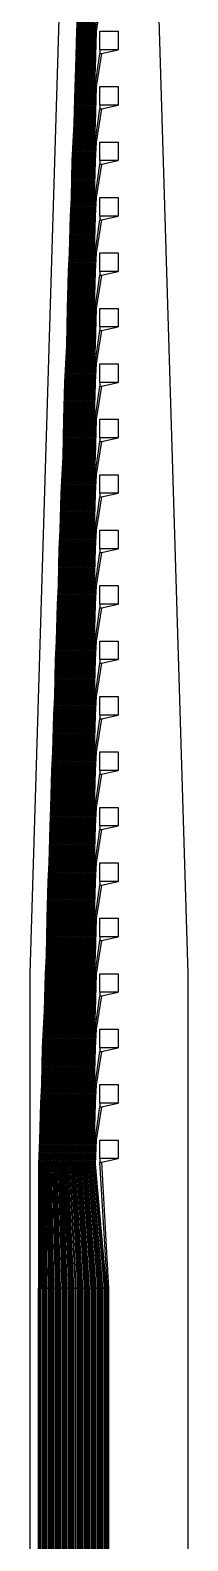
# Model space of a CAD drawing. Header units: inches. Extents: x 115980 to 170179, y 57000 to 74333.
# Drawn here: x 117794 to 117879, y 66284 to 67101 of the extents above; entities that cross this region are included whole.
import ezdxf

# ---------------------------------------------------------------- set-up
doc = ezdxf.new("R2010")
doc.units = ezdxf.units.IN
doc.header["$MEASUREMENT"] = 0
for name, color, linetype in [('metal', 221, 'Continuous'), ('nitride window', 40, 'Continuous'), ('profile', 140, 'Continuous')]:
    doc.layers.add(name, color=color, linetype=linetype)

msp = doc.modelspace()

# ---------------------------------------------------------------- linework, layer by layer
at = {"layer": 'metal'}
for points in [[(117832.81, 67118.69), (117829.81, 67100.62), (117829.31, 67080.62), (117828.82, 67070.69), (117828.31, 67050.62), (117827.82, 67040.69), (117827.31, 67030.62), (117826.82, 67010.69), (117826.31, 67000.62), (117825.82, 66980.69), (117825.31, 66970.62), (117824.82, 66950.69), (117824.31, 66930.62), (117823.82, 66920.69), (117823.31, 66910.62), (117822.82, 66890.69), (117822.31, 66870.62), (117821.82, 66860.69), (117821.31, 66850.62), (117820.82, 66830.69), (117820.31, 66820.62), (117819.82, 66800.69), (117819.31, 66790.62), (117818.82, 66770.69), (117818.31, 66760.62), (117817.82, 66740.69), (117817.31, 66730.62), (117816.82, 66710.69), (117816.31, 66700.62), (117815.82, 66680.69), (117815.31, 66670.62), (117814.82, 66650.69), (117814.31, 66640.62), (117813.82, 66620.69), (117813.31, 66600.62), (117812.82, 66590.69), (117812.31, 66570.62), (117811.82, 66560.69), (117811.31, 66550.62), (117810.82, 66530.69), (117810.31, 66520.62), (117809.82, 66500.69), (117809.31, 66487.62), (117811.32, 66420.62), (117810.72, 66420.62), (117808.81, 66487.63), (117809.32, 66500.7), (117809.81, 66520.63), (117810.32, 66530.7), (117810.81, 66550.63), (117811.32, 66560.7), (117811.81, 66570.63), (117812.32, 66590.7), (117812.81, 66600.63), (117813.32, 66620.7), (117813.81, 66640.63), (117814.32, 66650.7), (117814.81, 66670.63), (117815.32, 66680.7), (117815.81, 66700.63), (117816.32, 66710.7), (117816.81, 66730.63), (117817.32, 66740.7), (117817.81, 66760.63), (117818.32, 66770.7), (117818.81, 66790.63), (117819.32, 66800.7), (117819.81, 66820.63), (117820.32, 66830.7), (117820.81, 66850.63), (117821.32, 66860.7), (117821.81, 66870.63), (117822.32, 66890.7), (117822.81, 66910.63), (117823.32, 66920.7), (117823.81, 66930.63), (117824.32, 66950.7), (117824.81, 66970.63), (117825.32, 66980.7), (117825.81, 67000.63), (117826.32, 67010.7), (117826.81, 67030.63), (117827.32, 67040.7), (117827.81, 67050.63), (117828.32, 67070.7), (117828.81, 67080.63), (117828.81, 67080.62), (117829.32, 67100.69), (117831.81, 67118.69)], [(117819.81, 67110.63), (117819.32, 67100.7), (117818.81, 67080.63), (117818.32, 67070.7), (117817.81, 67050.63), (117817.32, 67040.7), (117816.81, 67030.63), (117816.32, 67010.7), (117815.81, 67000.63), (117815.32, 66980.7), (117814.81, 66970.63), (117814.32, 66950.7), (117813.81, 66930.63), (117813.32, 66920.7), (117812.81, 66910.63), (117812.32, 66890.7), (117811.81, 66870.63), (117811.32, 66860.7), (117810.81, 66850.63), (117810.32, 66830.7), (117809.81, 66820.63), (117809.32, 66800.7), (117808.81, 66790.63), (117808.32, 66770.7), (117807.81, 66760.63), (117807.32, 66740.7), (117806.81, 66730.63), (117806.32, 66710.7), (117805.81, 66700.63), (117805.32, 66680.7), (117804.81, 66670.63), (117804.32, 66650.7), (117803.81, 66640.63), (117803.32, 66620.7), (117802.81, 66600.63), (117802.32, 66590.7), (117801.81, 66570.63), (117801.32, 66560.7), (117800.81, 66550.63), (117800.32, 66530.7), (117799.81, 66520.63), (117799.32, 66500.7), (117798.81, 66487.63), (117798.72, 66420.62), (117799.32, 66420.62), (117799.31, 66487.62), (117799.82, 66500.69), (117800.31, 66520.62), (117800.82, 66530.69), (117801.31, 66550.62), (117801.82, 66560.69), (117802.31, 66570.62), (117802.82, 66590.69), (117803.31, 66600.62), (117803.82, 66620.69), (117804.31, 66640.62), (117804.82, 66650.69), (117805.31, 66670.62), (117805.82, 66680.69), (117806.31, 66700.62), (117806.82, 66710.69), (117807.31, 66730.62), (117807.82, 66740.69), (117808.31, 66760.62), (117808.82, 66770.69), (117809.31, 66790.62), (117809.82, 66800.69), (117810.31, 66820.62), (117810.82, 66830.69), (117811.31, 66850.62), (117811.82, 66860.69), (117812.31, 66870.62), (117812.82, 66890.69), (117813.31, 66910.62), (117813.82, 66920.69), (117814.31, 66930.62), (117814.82, 66950.69), (117815.31, 66970.62), (117815.82, 66980.69), (117816.31, 67000.62), (117816.82, 67010.69), (117817.31, 67030.62), (117817.82, 67040.69), (117818.31, 67050.62), (117818.82, 67070.69), (117819.31, 67080.62), (117819.82, 67100.69), (117820.31, 67110.62)], [(117820.81, 67110.63), (117820.32, 67100.7), (117819.81, 67080.63), (117819.32, 67070.7), (117818.81, 67050.63), (117818.32, 67040.7), (117817.81, 67030.63), (117817.32, 67010.7), (117816.81, 67000.63), (117816.32, 66980.7), (117815.81, 66970.63), (117815.32, 66950.7), (117814.81, 66930.63), (117814.32, 66920.7), (117813.81, 66910.63), (117813.32, 66890.7), (117812.81, 66870.63), (117812.32, 66860.7), (117811.81, 66850.63), (117811.32, 66830.7), (117810.81, 66820.63), (117810.32, 66800.7), (117809.81, 66790.63), (117809.32, 66770.7), (117808.81, 66760.63), (117808.32, 66740.7), (117807.81, 66730.63), (117807.32, 66710.7), (117806.81, 66700.63), (117806.32, 66680.7), (117805.81, 66670.63), (117805.32, 66650.7), (117804.81, 66640.63), (117804.32, 66620.7), (117803.81, 66600.63), (117803.32, 66590.7), (117802.81, 66570.63), (117802.32, 66560.7), (117801.81, 66550.63), (117801.32, 66530.7), (117800.81, 66520.63), (117800.32, 66500.7), (117799.81, 66487.63), (117799.92, 66420.62), (117800.52, 66420.62), (117800.31, 66487.62), (117800.82, 66500.69), (117801.31, 66520.62), (117801.82, 66530.69), (117802.31, 66550.62), (117802.82, 66560.69), (117803.31, 66570.62), (117803.82, 66590.69), (117804.31, 66600.62), (117804.82, 66620.69), (117805.31, 66640.62), (117805.82, 66650.69), (117806.31, 66670.62), (117806.82, 66680.69), (117807.31, 66700.62), (117807.82, 66710.69), (117808.31, 66730.62), (117808.82, 66740.69), (117809.31, 66760.62), (117809.82, 66770.69), (117810.31, 66790.62), (117810.82, 66800.69), (117811.31, 66820.62), (117811.82, 66830.69), (117812.31, 66850.62), (117812.82, 66860.69), (117813.31, 66870.62), (117813.82, 66890.69), (117814.31, 66910.62), (117814.82, 66920.69), (117815.31, 66930.62), (117815.82, 66950.69), (117816.31, 66970.62), (117816.82, 66980.69), (117817.31, 67000.62), (117817.82, 67010.69), (117818.31, 67030.62), (117818.82, 67040.69), (117819.31, 67050.62), (117819.82, 67070.69), (117820.31, 67080.62), (117820.82, 67100.69), (117821.31, 67110.62)], [(117821.81, 67110.63), (117821.32, 67100.7), (117820.81, 67080.63), (117820.32, 67070.7), (117819.81, 67050.63), (117819.32, 67040.7), (117818.81, 67030.63), (117818.32, 67010.7), (117817.81, 67000.63), (117817.32, 66980.7), (117816.81, 66970.63), (117816.32, 66950.7), (117815.81, 66930.63), (117815.32, 66920.7), (117814.81, 66910.63), (117814.32, 66890.7), (117813.81, 66870.63), (117813.32, 66860.7), (117812.81, 66850.63), (117812.32, 66830.7), (117811.81, 66820.63), (117811.32, 66800.7), (117810.81, 66790.63), (117810.32, 66770.7), (117809.81, 66760.63), (117809.32, 66740.7), (117808.81, 66730.63), (117808.32, 66710.7), (117807.81, 66700.63), (117807.32, 66680.7), (117806.81, 66670.63), (117806.32, 66650.7), (117805.81, 66640.63), (117805.32, 66620.7), (117804.81, 66600.63), (117804.32, 66590.7), (117803.81, 66570.63), (117803.32, 66560.7), (117802.81, 66550.63), (117802.32, 66530.7), (117801.81, 66520.63), (117801.32, 66500.7), (117800.81, 66487.63), (117801.12, 66420.62), (117801.72, 66420.62), (117801.31, 66487.62), (117801.82, 66500.69), (117802.31, 66520.62), (117802.82, 66530.69), (117803.31, 66550.62), (117803.82, 66560.69), (117804.31, 66570.62), (117804.82, 66590.69), (117805.31, 66600.62), (117805.82, 66620.69), (117806.31, 66640.62), (117806.82, 66650.69), (117807.31, 66670.62), (117807.82, 66680.69), (117808.31, 66700.62), (117808.82, 66710.69), (117809.31, 66730.62), (117809.82, 66740.69), (117810.31, 66760.62), (117810.82, 66770.69), (117811.31, 66790.62), (117811.82, 66800.69), (117812.31, 66820.62), (117812.82, 66830.69), (117813.31, 66850.62), (117813.82, 66860.69), (117814.31, 66870.62), (117814.82, 66890.69), (117815.31, 66910.62), (117815.82, 66920.69), (117816.31, 66930.62), (117816.82, 66950.69), (117817.31, 66970.62), (117817.82, 66980.69), (117818.31, 67000.62), (117818.82, 67010.69), (117819.31, 67030.62), (117819.82, 67040.69), (117820.31, 67050.62), (117820.82, 67070.69), (117821.31, 67080.62), (117821.82, 67100.69), (117822.31, 67110.62)], [(117823.31, 67110.62), (117822.82, 67100.69), (117822.31, 67080.62), (117821.82, 67070.69), (117821.31, 67050.62), (117820.82, 67040.69), (117820.31, 67030.62), (117819.82, 67010.69), (117819.31, 67000.62), (117818.82, 66980.69), (117818.31, 66970.62), (117817.82, 66950.69), (117817.31, 66930.62), (117816.82, 66920.69), (117816.31, 66910.62), (117815.82, 66890.69), (117815.31, 66870.62), (117814.82, 66860.69), (117814.31, 66850.62), (117813.82, 66830.69), (117813.31, 66820.62), (117812.82, 66800.69), (117812.31, 66790.62), (117811.82, 66770.69), (117811.31, 66760.62), (117810.82, 66740.69), (117810.31, 66730.62), (117809.82, 66710.69), (117809.31, 66700.62), (117808.82, 66680.69), (117808.31, 66670.62), (117807.82, 66650.69), (117807.31, 66640.62), (117806.82, 66620.69), (117806.31, 66600.62), (117805.82, 66590.69), (117805.31, 66570.62), (117804.82, 66560.69), (117804.31, 66550.62), (117803.82, 66530.69), (117803.31, 66520.62), (117802.82, 66500.69), (117802.31, 66487.62), (117802.92, 66420.62), (117802.32, 66420.62), (117801.81, 66487.63), (117802.32, 66500.7), (117802.81, 66520.63), (117803.32, 66530.7), (117803.81, 66550.63), (117804.32, 66560.7), (117804.81, 66570.63), (117805.32, 66590.7), (117805.81, 66600.63), (117806.32, 66620.7), (117806.81, 66640.63), (117807.32, 66650.7), (117807.81, 66670.63), (117808.32, 66680.7), (117808.81, 66700.63), (117809.32, 66710.7), (117809.81, 66730.63), (117810.32, 66740.7), (117810.81, 66760.63), (117811.32, 66770.7), (117811.81, 66790.63), (117812.32, 66800.7), (117812.81, 66820.63), (117813.32, 66830.7), (117813.81, 66850.63), (117814.32, 66860.7), (117814.81, 66870.63), (117815.32, 66890.7), (117815.81, 66910.63), (117816.32, 66920.7), (117816.81, 66930.63), (117817.32, 66950.7), (117817.81, 66970.63), (117818.32, 66980.7), (117818.81, 67000.63), (117819.32, 67010.7), (117819.81, 67030.63), (117820.32, 67040.7), (117820.81, 67050.63), (117821.32, 67070.7), (117821.81, 67080.63), (117822.32, 67100.7), (117822.81, 67110.63)], [(117824.31, 67110.62), (117823.82, 67100.69), (117823.31, 67080.62), (117822.82, 67070.69), (117822.31, 67050.62), (117821.82, 67040.69), (117821.31, 67030.62), (117820.82, 67010.69), (117820.31, 67000.62), (117819.82, 66980.69), (117819.31, 66970.62), (117818.82, 66950.69), (117818.31, 66930.62), (117817.82, 66920.69), (117817.31, 66910.62), (117816.82, 66890.69), (117816.31, 66870.62), (117815.82, 66860.69), (117815.31, 66850.62), (117814.82, 66830.69), (117814.31, 66820.62), (117813.82, 66800.69), (117813.31, 66790.62), (117812.82, 66770.69), (117812.31, 66760.62), (117811.82, 66740.69), (117811.31, 66730.62), (117810.82, 66710.69), (117810.31, 66700.62), (117809.82, 66680.69), (117809.31, 66670.62), (117808.82, 66650.69), (117808.31, 66640.62), (117807.82, 66620.69), (117807.31, 66600.62), (117806.82, 66590.69), (117806.31, 66570.62), (117805.82, 66560.69), (117805.31, 66550.62), (117804.82, 66530.69), (117804.31, 66520.62), (117803.82, 66500.69), (117803.31, 66487.62), (117804.12, 66420.62), (117803.52, 66420.62), (117802.81, 66487.63), (117803.32, 66500.7), (117803.81, 66520.63), (117804.32, 66530.7), (117804.81, 66550.63), (117805.32, 66560.7), (117805.81, 66570.63), (117806.32, 66590.7), (117806.81, 66600.63), (117807.32, 66620.7), (117807.81, 66640.63), (117808.32, 66650.7), (117808.81, 66670.63), (117809.32, 66680.7), (117809.81, 66700.63), (117810.32, 66710.7), (117810.81, 66730.63), (117811.32, 66740.7), (117811.81, 66760.63), (117812.32, 66770.7), (117812.81, 66790.63), (117813.32, 66800.7), (117813.81, 66820.63), (117814.32, 66830.7), (117814.81, 66850.63), (117815.32, 66860.7), (117815.81, 66870.63), (117816.32, 66890.7), (117816.81, 66910.63), (117817.32, 66920.7), (117817.81, 66930.63), (117818.32, 66950.7), (117818.81, 66970.63), (117819.32, 66980.7), (117819.81, 67000.63), (117820.32, 67010.7), (117820.81, 67030.63), (117821.32, 67040.7), (117821.81, 67050.63), (117822.32, 67070.7), (117822.81, 67080.63), (117823.32, 67100.7), (117823.81, 67110.63)], [(117825.31, 67110.62), (117824.82, 67100.69), (117824.31, 67080.62), (117823.82, 67070.69), (117823.31, 67050.62), (117822.82, 67040.69), (117822.31, 67030.62), (117821.82, 67010.69), (117821.31, 67000.62), (117820.82, 66980.69), (117820.31, 66970.62), (117819.82, 66950.69), (117819.31, 66930.62), (117818.82, 66920.69), (117818.31, 66910.62), (117817.82, 66890.69), (117817.31, 66870.62), (117816.82, 66860.69), (117816.31, 66850.62), (117815.82, 66830.69), (117815.31, 66820.62), (117814.82, 66800.69), (117814.31, 66790.62), (117813.82, 66770.69), (117813.31, 66760.62), (117812.82, 66740.69), (117812.31, 66730.62), (117811.82, 66710.69), (117811.31, 66700.62), (117810.82, 66680.69), (117810.31, 66670.62), (117809.82, 66650.69), (117809.31, 66640.62), (117808.82, 66620.69), (117808.31, 66600.62), (117807.82, 66590.69), (117807.31, 66570.62), (117806.82, 66560.69), (117806.31, 66550.62), (117805.82, 66530.69), (117805.31, 66520.62), (117804.82, 66500.69), (117804.31, 66487.62), (117805.32, 66420.62), (117804.72, 66420.62), (117803.81, 66487.63), (117804.32, 66500.7), (117804.81, 66520.63), (117805.32, 66530.7), (117805.81, 66550.63), (117806.32, 66560.7), (117806.81, 66570.63), (117807.32, 66590.7), (117807.81, 66600.63), (117808.32, 66620.7), (117808.81, 66640.63), (117809.32, 66650.7), (117809.81, 66670.63), (117810.32, 66680.7), (117810.81, 66700.63), (117811.32, 66710.7), (117811.81, 66730.63), (117812.32, 66740.7), (117812.81, 66760.63), (117813.32, 66770.7), (117813.81, 66790.63), (117814.32, 66800.7), (117814.81, 66820.63), (117815.32, 66830.7), (117815.81, 66850.63), (117816.32, 66860.7), (117816.81, 66870.63), (117817.32, 66890.7), (117817.81, 66910.63), (117818.32, 66920.7), (117818.81, 66930.63), (117819.32, 66950.7), (117819.81, 66970.63), (117820.32, 66980.7), (117820.81, 67000.63), (117821.32, 67010.7), (117821.81, 67030.63), (117822.32, 67040.7), (117822.81, 67050.63), (117823.32, 67070.7), (117823.81, 67080.63), (117824.32, 67100.7), (117824.81, 67110.63)], [(117826.31, 67110.62), (117825.82, 67100.69), (117825.31, 67080.62), (117824.82, 67070.69), (117824.31, 67050.62), (117823.82, 67040.69), (117823.31, 67030.62), (117822.82, 67010.69), (117822.31, 67000.62), (117821.82, 66980.69), (117821.31, 66970.62), (117820.82, 66950.69), (117820.31, 66930.62), (117819.82, 66920.69), (117819.31, 66910.62), (117818.82, 66890.69), (117818.31, 66870.62), (117817.82, 66860.69), (117817.31, 66850.62), (117816.82, 66830.69), (117816.31, 66820.62), (117815.82, 66800.69), (117815.31, 66790.62), (117814.82, 66770.69), (117814.31, 66760.62), (117813.82, 66740.69), (117813.31, 66730.62), (117812.82, 66710.69), (117812.31, 66700.62), (117811.82, 66680.69), (117811.31, 66670.62), (117810.82, 66650.69), (117810.31, 66640.62), (117809.82, 66620.69), (117809.31, 66600.62), (117808.82, 66590.69), (117808.31, 66570.62), (117807.82, 66560.69), (117807.31, 66550.62), (117806.82, 66530.69), (117806.31, 66520.62), (117805.82, 66500.69), (117805.31, 66487.62), (117806.52, 66420.62), (117805.92, 66420.62), (117804.81, 66487.63), (117805.32, 66500.7), (117805.81, 66520.63), (117806.32, 66530.7), (117806.81, 66550.63), (117807.32, 66560.7), (117807.81, 66570.63), (117808.32, 66590.7), (117808.81, 66600.63), (117809.32, 66620.7), (117809.81, 66640.63), (117810.32, 66650.7), (117810.81, 66670.63), (117811.32, 66680.7), (117811.81, 66700.63), (117812.32, 66710.7), (117812.81, 66730.63), (117813.32, 66740.7), (117813.81, 66760.63), (117814.32, 66770.7), (117814.81, 66790.63), (117815.32, 66800.7), (117815.81, 66820.63), (117816.32, 66830.7), (117816.81, 66850.63), (117817.32, 66860.7), (117817.81, 66870.63), (117818.32, 66890.7), (117818.81, 66910.63), (117819.32, 66920.7), (117819.81, 66930.63), (117820.32, 66950.7), (117820.81, 66970.63), (117821.32, 66980.7), (117821.81, 67000.63), (117822.32, 67010.7), (117822.81, 67030.63), (117823.32, 67040.7), (117823.81, 67050.63), (117824.32, 67070.7), (117824.81, 67080.63), (117825.32, 67100.7), (117825.81, 67110.63)], [(117827.31, 67110.62), (117826.82, 67100.69), (117826.31, 67080.62), (117825.82, 67070.69), (117825.31, 67050.62), (117824.82, 67040.69), (117824.31, 67030.62), (117823.82, 67010.69), (117823.31, 67000.62), (117822.82, 66980.69), (117822.31, 66970.62), (117821.82, 66950.69), (117821.31, 66930.62), (117820.82, 66920.69), (117820.31, 66910.62), (117819.82, 66890.69), (117819.31, 66870.62), (117818.82, 66860.69), (117818.31, 66850.62), (117817.82, 66830.69), (117817.31, 66820.62), (117816.82, 66800.69), (117816.31, 66790.62), (117815.82, 66770.69), (117815.31, 66760.62), (117814.82, 66740.69), (117814.31, 66730.62), (117813.82, 66710.69), (117813.31, 66700.62), (117812.82, 66680.69), (117812.31, 66670.62), (117811.82, 66650.69), (117811.31, 66640.62), (117810.82, 66620.69), (117810.31, 66600.62), (117809.82, 66590.69), (117809.31, 66570.62), (117808.82, 66560.69), (117808.31, 66550.62), (117807.82, 66530.69), (117807.31, 66520.62), (117806.82, 66500.69), (117806.31, 66487.62), (117807.72, 66420.62), (117807.12, 66420.62), (117805.81, 66487.63), (117806.32, 66500.7), (117806.81, 66520.63), (117807.32, 66530.7), (117807.81, 66550.63), (117808.32, 66560.7), (117808.81, 66570.63), (117809.32, 66590.7), (117809.81, 66600.63), (117810.32, 66620.7), (117810.81, 66640.63), (117811.32, 66650.7), (117811.81, 66670.63), (117812.32, 66680.7), (117812.81, 66700.63), (117813.32, 66710.7), (117813.81, 66730.63), (117814.32, 66740.7), (117814.81, 66760.63), (117815.32, 66770.7), (117815.81, 66790.63), (117816.32, 66800.7), (117816.81, 66820.63), (117817.32, 66830.7), (117817.81, 66850.63), (117818.32, 66860.7), (117818.81, 66870.63), (117819.32, 66890.7), (117819.81, 66910.63), (117820.32, 66920.7), (117820.81, 66930.63), (117821.32, 66950.7), (117821.81, 66970.63), (117822.32, 66980.7), (117822.81, 67000.63), (117823.32, 67010.7), (117823.81, 67030.63), (117824.32, 67040.7), (117824.81, 67050.63), (117825.32, 67070.7), (117825.81, 67080.63), (117826.32, 67100.7), (117826.81, 67110.63)], [(117828.31, 67110.62), (117827.82, 67100.69), (117827.31, 67080.62), (117826.82, 67070.69), (117826.31, 67050.62), (117825.82, 67040.69), (117825.31, 67030.62), (117824.82, 67010.69), (117824.31, 67000.62), (117823.82, 66980.69), (117823.31, 66970.62), (117822.82, 66950.69), (117822.31, 66930.62), (117821.82, 66920.69), (117821.31, 66910.62), (117820.82, 66890.69), (117820.31, 66870.62), (117819.82, 66860.69), (117819.31, 66850.62), (117818.82, 66830.69), (117818.31, 66820.62), (117817.82, 66800.69), (117817.31, 66790.62), (117816.82, 66770.69), (117816.31, 66760.62), (117815.82, 66740.69), (117815.31, 66730.62), (117814.82, 66710.69), (117814.31, 66700.62), (117813.82, 66680.69), (117813.31, 66670.62), (117812.82, 66650.69), (117812.31, 66640.62), (117811.82, 66620.69), (117811.31, 66600.62), (117810.82, 66590.69), (117810.31, 66570.62), (117809.82, 66560.69), (117809.31, 66550.62), (117808.82, 66530.69), (117808.31, 66520.62), (117807.82, 66500.69), (117807.31, 66487.62), (117808.92, 66420.62), (117808.32, 66420.62), (117806.81, 66487.63), (117807.32, 66500.7), (117807.81, 66520.63), (117808.32, 66530.7), (117808.81, 66550.63), (117809.32, 66560.7), (117809.81, 66570.63), (117810.32, 66590.7), (117810.81, 66600.63), (117811.32, 66620.7), (117811.81, 66640.63), (117812.32, 66650.7), (117812.81, 66670.63), (117813.32, 66680.7), (117813.81, 66700.63), (117814.32, 66710.7), (117814.81, 66730.63), (117815.32, 66740.7), (117815.81, 66760.63), (117816.32, 66770.7), (117816.81, 66790.63), (117817.32, 66800.7), (117817.81, 66820.63), (117818.32, 66830.7), (117818.81, 66850.63), (117819.32, 66860.7), (117819.81, 66870.63), (117820.32, 66890.7), (117820.81, 66910.63), (117821.32, 66920.7), (117821.81, 66930.63), (117822.32, 66950.7), (117822.81, 66970.63), (117823.32, 66980.7), (117823.81, 67000.63), (117824.32, 67010.7), (117824.81, 67030.63), (117825.32, 67040.7), (117825.81, 67050.63), (117826.32, 67070.7), (117826.81, 67080.63), (117827.32, 67100.7), (117827.81, 67110.63)], [(117829.31, 67110.62), (117828.82, 67100.69), (117828.31, 67080.62), (117827.82, 67070.69), (117827.31, 67050.62), (117826.82, 67040.69), (117826.31, 67030.62), (117825.82, 67010.69), (117825.31, 67000.62), (117824.82, 66980.69), (117824.31, 66970.62), (117823.82, 66950.69), (117823.31, 66930.62), (117822.82, 66920.69), (117822.31, 66910.62), (117821.82, 66890.69), (117821.31, 66870.62), (117820.82, 66860.69), (117820.31, 66850.62), (117819.82, 66830.69), (117819.31, 66820.62), (117818.82, 66800.69), (117818.31, 66790.62), (117817.82, 66770.69), (117817.31, 66760.62), (117816.82, 66740.69), (117816.31, 66730.62), (117815.82, 66710.69), (117815.31, 66700.62), (117814.82, 66680.69), (117814.31, 66670.62), (117813.82, 66650.69), (117813.31, 66640.62), (117812.82, 66620.69), (117812.31, 66600.62), (117811.82, 66590.69), (117811.31, 66570.62), (117810.82, 66560.69), (117810.31, 66550.62), (117809.82, 66530.69), (117809.31, 66520.62), (117808.82, 66500.69), (117808.31, 66487.62), (117810.12, 66420.62), (117809.52, 66420.62), (117807.81, 66487.63), (117808.32, 66500.7), (117808.81, 66520.63), (117809.32, 66530.7), (117809.81, 66550.63), (117810.32, 66560.7), (117810.81, 66570.63), (117811.32, 66590.7), (117811.81, 66600.63), (117812.32, 66620.7), (117812.81, 66640.63), (117813.32, 66650.7), (117813.81, 66670.63), (117814.32, 66680.7), (117814.81, 66700.63), (117815.32, 66710.7), (117815.81, 66730.63), (117816.32, 66740.7), (117816.81, 66760.63), (117817.32, 66770.7), (117817.81, 66790.63), (117818.32, 66800.7), (117818.81, 66820.63), (117819.32, 66830.7), (117819.81, 66850.63), (117820.32, 66860.7), (117820.81, 66870.63), (117821.32, 66890.7), (117821.81, 66910.63), (117822.32, 66920.7), (117822.81, 66930.63), (117823.32, 66950.7), (117823.81, 66970.63), (117824.32, 66980.7), (117824.81, 67000.63), (117825.32, 67010.7), (117825.81, 67030.63), (117826.32, 67040.7), (117826.81, 67050.63), (117827.32, 67070.7), (117827.81, 67080.63), (117828.32, 67100.7), (117828.81, 67110.63)]]:
    msp.add_lwpolyline(points, dxfattribs=at)
for points in [[(117831.81, 67100.69), (117841.81, 67100.69), (117841.81, 67090.69), (117831.81, 67090.69)], [(117828.81, 67050.62), (117829.32, 67070.69), (117831.81, 67088.69), (117832.81, 67088.69), (117829.81, 67070.62), (117829.31, 67050.62), (117828.82, 67040.69), (117828.31, 67030.62), (117827.82, 67010.69), (117827.31, 67000.62), (117826.82, 66980.69), (117826.31, 66970.62), (117825.82, 66950.69), (117825.31, 66930.62), (117824.82, 66920.69), (117824.31, 66910.62), (117823.82, 66890.69), (117823.31, 66870.62), (117822.82, 66860.69), (117822.31, 66850.62), (117821.82, 66830.69), (117821.31, 66820.62), (117820.82, 66800.69), (117820.31, 66790.62), (117819.82, 66770.69), (117819.31, 66760.62), (117818.82, 66740.69), (117818.31, 66730.62), (117817.82, 66710.69), (117817.31, 66700.62), (117816.82, 66680.69), (117816.31, 66670.62), (117815.82, 66650.69), (117815.31, 66640.62), (117814.82, 66620.69), (117814.31, 66600.62), (117813.82, 66590.69), (117813.31, 66570.62), (117812.82, 66560.69), (117812.31, 66550.62), (117811.82, 66530.69), (117811.31, 66520.62), (117810.82, 66500.69), (117810.31, 66487.62), (117812.52, 66420.62), (117811.92, 66420.62), (117809.81, 66487.63), (117810.32, 66500.7), (117810.81, 66520.63), (117811.32, 66530.7), (117811.81, 66550.63), (117812.32, 66560.7), (117812.81, 66570.63), (117813.32, 66590.7), (117813.81, 66600.63), (117814.32, 66620.7), (117814.81, 66640.63), (117815.32, 66650.7), (117815.81, 66670.63), (117816.32, 66680.7), (117816.81, 66700.63), (117817.32, 66710.7), (117817.81, 66730.63), (117818.32, 66740.7), (117818.81, 66760.63), (117819.32, 66770.7), (117819.81, 66790.63), (117820.32, 66800.7), (117820.81, 66820.63), (117821.32, 66830.7), (117821.81, 66850.63), (117822.32, 66860.7), (117822.81, 66870.63), (117823.32, 66890.7), (117823.81, 66910.63), (117824.32, 66920.7), (117824.81, 66930.63), (117825.32, 66950.7), (117825.81, 66970.63), (117826.32, 66980.7), (117826.81, 67000.63), (117827.32, 67010.7), (117827.81, 67030.63), (117828.32, 67040.7), (117828.81, 67050.63)], [(117831.81, 67088.69), (117832.81, 67088.69), (117841.81, 67090.69), (117831.81, 67090.69)], [(117831.81, 67070.69), (117841.81, 67070.69), (117841.81, 67060.69), (117831.81, 67060.69)], [(117828.81, 67030.62), (117829.32, 67040.69), (117831.81, 67058.69), (117832.81, 67058.69), (117829.81, 67040.62), (117829.31, 67030.62), (117828.82, 67010.69), (117828.31, 67000.62), (117827.82, 66980.69), (117827.31, 66970.62), (117826.82, 66950.69), (117826.31, 66930.62), (117825.82, 66920.69), (117825.31, 66910.62), (117824.82, 66890.69), (117824.31, 66870.62), (117823.82, 66860.69), (117823.31, 66850.62), (117822.82, 66830.69), (117822.31, 66820.62), (117821.82, 66800.69), (117821.31, 66790.62), (117820.82, 66770.69), (117820.31, 66760.62), (117819.82, 66740.69), (117819.31, 66730.62), (117818.82, 66710.69), (117818.31, 66700.62), (117817.82, 66680.69), (117817.31, 66670.62), (117816.82, 66650.69), (117816.31, 66640.62), (117815.82, 66620.69), (117815.31, 66600.62), (117814.82, 66590.69), (117814.31, 66570.62), (117813.82, 66560.69), (117813.31, 66550.62), (117812.82, 66530.69), (117812.31, 66520.62), (117811.82, 66500.69), (117811.31, 66487.62), (117813.72, 66420.62), (117813.12, 66420.62), (117810.81, 66487.63), (117811.32, 66500.7), (117811.81, 66520.63), (117812.32, 66530.7), (117812.81, 66550.63), (117813.32, 66560.7), (117813.81, 66570.63), (117814.32, 66590.7), (117814.81, 66600.63), (117815.32, 66620.7), (117815.81, 66640.63), (117816.32, 66650.7), (117816.81, 66670.63), (117817.32, 66680.7), (117817.81, 66700.63), (117818.32, 66710.7), (117818.81, 66730.63), (117819.32, 66740.7), (117819.81, 66760.63), (117820.32, 66770.7), (117820.81, 66790.63), (117821.32, 66800.7), (117821.81, 66820.63), (117822.32, 66830.7), (117822.81, 66850.63), (117823.32, 66860.7), (117823.81, 66870.63), (117824.32, 66890.7), (117824.81, 66910.63), (117825.32, 66920.7), (117825.81, 66930.63), (117826.32, 66950.7), (117826.81, 66970.63), (117827.32, 66980.7), (117827.81, 67000.63), (117828.32, 67010.7), (117828.81, 67030.63)], [(117831.81, 67058.69), (117832.81, 67058.69), (117841.81, 67060.69), (117831.81, 67060.69)], [(117831.81, 67040.69), (117841.81, 67040.69), (117841.81, 67030.69), (117831.81, 67030.69)], [(117831.81, 67028.69), (117832.81, 67028.69), (117841.81, 67030.69), (117831.81, 67030.69)], [(117828.81, 67000.62), (117829.32, 67010.69), (117831.81, 67028.69), (117832.81, 67028.69), (117829.81, 67010.62), (117829.31, 67000.62), (117828.82, 66980.69), (117828.31, 66970.62), (117827.82, 66950.69), (117827.31, 66930.62), (117826.82, 66920.69), (117826.31, 66910.62), (117825.82, 66890.69), (117825.31, 66870.62), (117824.82, 66860.69), (117824.31, 66850.62), (117823.82, 66830.69), (117823.31, 66820.62), (117822.82, 66800.69), (117822.31, 66790.62), (117821.82, 66770.69), (117821.31, 66760.62), (117820.82, 66740.69), (117820.31, 66730.62), (117819.82, 66710.69), (117819.31, 66700.62), (117818.82, 66680.69), (117818.31, 66670.62), (117817.82, 66650.69), (117817.31, 66640.62), (117816.82, 66620.69), (117816.31, 66600.62), (117815.82, 66590.69), (117815.31, 66570.62), (117814.82, 66560.69), (117814.31, 66550.62), (117813.82, 66530.69), (117813.31, 66520.62), (117812.82, 66500.69), (117812.31, 66487.62), (117814.92, 66420.62), (117814.32, 66420.62), (117811.81, 66487.63), (117812.32, 66500.7), (117812.81, 66520.63), (117813.32, 66530.7), (117813.81, 66550.63), (117814.32, 66560.7), (117814.81, 66570.63), (117815.32, 66590.7), (117815.81, 66600.63), (117816.32, 66620.7), (117816.81, 66640.63), (117817.32, 66650.7), (117817.81, 66670.63), (117818.32, 66680.7), (117818.81, 66700.63), (117819.32, 66710.7), (117819.81, 66730.63), (117820.32, 66740.7), (117820.81, 66760.63), (117821.32, 66770.7), (117821.81, 66790.63), (117822.32, 66800.7), (117822.81, 66820.63), (117823.32, 66830.7), (117823.81, 66850.63), (117824.32, 66860.7), (117824.81, 66870.63), (117825.32, 66890.7), (117825.81, 66910.63), (117826.32, 66920.7), (117826.81, 66930.63), (117827.32, 66950.7), (117827.81, 66970.63), (117828.32, 66980.7), (117828.81, 67000.63)], [(117831.81, 67010.69), (117841.81, 67010.69), (117841.81, 67000.69), (117831.81, 67000.69)], [(117828.81, 66970.62), (117829.32, 66980.69), (117831.81, 66998.69), (117832.81, 66998.69), (117829.81, 66980.62), (117829.31, 66970.62), (117828.82, 66950.69), (117828.31, 66930.62), (117827.82, 66920.69), (117827.31, 66910.62), (117826.82, 66890.69), (117826.31, 66870.62), (117825.82, 66860.69), (117825.31, 66850.62), (117824.82, 66830.69), (117824.31, 66820.62), (117823.82, 66800.69), (117823.31, 66790.62), (117822.82, 66770.69), (117822.31, 66760.62), (117821.82, 66740.69), (117821.31, 66730.62), (117820.82, 66710.69), (117820.31, 66700.62), (117819.82, 66680.69), (117819.31, 66670.62), (117818.82, 66650.69), (117818.31, 66640.62), (117817.82, 66620.69), (117817.31, 66600.62), (117816.82, 66590.69), (117816.31, 66570.62), (117815.82, 66560.69), (117815.31, 66550.62), (117814.82, 66530.69), (117814.31, 66520.62), (117813.82, 66500.69), (117813.31, 66487.62), (117816.12, 66420.62), (117815.52, 66420.62), (117812.81, 66487.63), (117813.32, 66500.7), (117813.81, 66520.63), (117814.32, 66530.7), (117814.81, 66550.63), (117815.32, 66560.7), (117815.81, 66570.63), (117816.32, 66590.7), (117816.81, 66600.63), (117817.32, 66620.7), (117817.81, 66640.63), (117818.32, 66650.7), (117818.81, 66670.63), (117819.32, 66680.7), (117819.81, 66700.63), (117820.32, 66710.7), (117820.81, 66730.63), (117821.32, 66740.7), (117821.81, 66760.63), (117822.32, 66770.7), (117822.81, 66790.63), (117823.32, 66800.7), (117823.81, 66820.63), (117824.32, 66830.7), (117824.81, 66850.63), (117825.32, 66860.7), (117825.81, 66870.63), (117826.32, 66890.7), (117826.81, 66910.63), (117827.32, 66920.7), (117827.81, 66930.63), (117828.32, 66950.7), (117828.81, 66970.63)], [(117831.81, 66998.69), (117832.81, 66998.69), (117841.81, 67000.69), (117831.81, 67000.69)], [(117831.81, 66980.69), (117841.81, 66980.69), (117841.81, 66970.69), (117831.81, 66970.69)], [(117828.81, 66930.62), (117829.32, 66950.69), (117831.81, 66968.69), (117832.81, 66968.69), (117829.81, 66950.62), (117829.31, 66930.62), (117828.82, 66920.69), (117828.31, 66910.62), (117827.82, 66890.69), (117827.31, 66870.62), (117826.82, 66860.69), (117826.31, 66850.62), (117825.82, 66830.69), (117825.31, 66820.62), (117824.82, 66800.69), (117824.31, 66790.62), (117823.82, 66770.69), (117823.31, 66760.62), (117822.82, 66740.69), (117822.31, 66730.62), (117821.82, 66710.69), (117821.31, 66700.62), (117820.82, 66680.69), (117820.31, 66670.62), (117819.82, 66650.69), (117819.31, 66640.62), (117818.82, 66620.69), (117818.31, 66600.62), (117817.82, 66590.69), (117817.31, 66570.62), (117816.82, 66560.69), (117816.31, 66550.62), (117815.82, 66530.69), (117815.31, 66520.62), (117814.82, 66500.69), (117814.31, 66487.62), (117817.32, 66420.62), (117816.72, 66420.62), (117813.81, 66487.63), (117814.32, 66500.7), (117814.81, 66520.63), (117815.32, 66530.7), (117815.81, 66550.63), (117816.32, 66560.7), (117816.81, 66570.63), (117817.32, 66590.7), (117817.81, 66600.63), (117818.32, 66620.7), (117818.81, 66640.63), (117819.32, 66650.7), (117819.81, 66670.63), (117820.32, 66680.7), (117820.81, 66700.63), (117821.32, 66710.7), (117821.81, 66730.63), (117822.32, 66740.7), (117822.81, 66760.63), (117823.32, 66770.7), (117823.81, 66790.63), (117824.32, 66800.7), (117824.81, 66820.63), (117825.32, 66830.7), (117825.81, 66850.63), (117826.32, 66860.7), (117826.81, 66870.63), (117827.32, 66890.7), (117827.81, 66910.63), (117828.32, 66920.7), (117828.81, 66930.63)], [(117831.81, 66968.69), (117832.81, 66968.69), (117841.81, 66970.69), (117831.81, 66970.69)], [(117831.81, 66950.69), (117841.81, 66950.69), (117841.81, 66940.69), (117831.81, 66940.69)], [(117831.81, 66938.69), (117832.81, 66938.69), (117841.81, 66940.69), (117831.81, 66940.69)], [(117828.81, 66910.62), (117829.32, 66920.69), (117831.81, 66938.69), (117832.81, 66938.69), (117829.81, 66920.62), (117829.31, 66910.62), (117828.82, 66890.69), (117828.31, 66870.62), (117827.82, 66860.69), (117827.31, 66850.62), (117826.82, 66830.69), (117826.31, 66820.62), (117825.82, 66800.69), (117825.31, 66790.62), (117824.82, 66770.69), (117824.31, 66760.62), (117823.82, 66740.69), (117823.31, 66730.62), (117822.82, 66710.69), (117822.31, 66700.62), (117821.82, 66680.69), (117821.31, 66670.62), (117820.82, 66650.69), (117820.31, 66640.62), (117819.82, 66620.69), (117819.31, 66600.62), (117818.82, 66590.69), (117818.31, 66570.62), (117817.82, 66560.69), (117817.31, 66550.62), (117816.82, 66530.69), (117816.31, 66520.62), (117815.82, 66500.69), (117815.31, 66487.62), (117818.52, 66420.62), (117817.92, 66420.62), (117814.81, 66487.63), (117815.32, 66500.7), (117815.81, 66520.63), (117816.32, 66530.7), (117816.81, 66550.63), (117817.32, 66560.7), (117817.81, 66570.63), (117818.32, 66590.7), (117818.81, 66600.63), (117819.32, 66620.7), (117819.81, 66640.63), (117820.32, 66650.7), (117820.81, 66670.63), (117821.32, 66680.7), (117821.81, 66700.63), (117822.32, 66710.7), (117822.81, 66730.63), (117823.32, 66740.7), (117823.81, 66760.63), (117824.32, 66770.7), (117824.81, 66790.63), (117825.32, 66800.7), (117825.81, 66820.63), (117826.32, 66830.7), (117826.81, 66850.63), (117827.32, 66860.7), (117827.81, 66870.63), (117828.32, 66890.7), (117828.81, 66910.63)], [(117831.81, 66920.69), (117841.81, 66920.69), (117841.81, 66910.69), (117831.81, 66910.69)], [(117828.81, 66870.62), (117829.32, 66890.69), (117831.81, 66908.69), (117832.81, 66908.69), (117829.81, 66890.62), (117829.31, 66870.62), (117828.82, 66860.69), (117828.31, 66850.62), (117827.82, 66830.69), (117827.31, 66820.62), (117826.82, 66800.69), (117826.31, 66790.62), (117825.82, 66770.69), (117825.31, 66760.62), (117824.82, 66740.69), (117824.31, 66730.62), (117823.82, 66710.69), (117823.31, 66700.62), (117822.82, 66680.69), (117822.31, 66670.62), (117821.82, 66650.69), (117821.31, 66640.62), (117820.82, 66620.69), (117820.31, 66600.62), (117819.82, 66590.69), (117819.31, 66570.62), (117818.82, 66560.69), (117818.31, 66550.62), (117817.82, 66530.69), (117817.31, 66520.62), (117816.82, 66500.69), (117816.31, 66487.62), (117819.72, 66420.62), (117819.12, 66420.62), (117815.81, 66487.63), (117816.32, 66500.7), (117816.81, 66520.63), (117817.32, 66530.7), (117817.81, 66550.63), (117818.32, 66560.7), (117818.81, 66570.63), (117819.32, 66590.7), (117819.81, 66600.63), (117820.32, 66620.7), (117820.81, 66640.63), (117821.32, 66650.7), (117821.81, 66670.63), (117822.32, 66680.7), (117822.81, 66700.63), (117823.32, 66710.7), (117823.81, 66730.63), (117824.32, 66740.7), (117824.81, 66760.63), (117825.32, 66770.7), (117825.81, 66790.63), (117826.32, 66800.7), (117826.81, 66820.63), (117827.32, 66830.7), (117827.81, 66850.63), (117828.32, 66860.7), (117828.81, 66870.63)], [(117831.81, 66908.69), (117832.81, 66908.69), (117841.81, 66910.69), (117831.81, 66910.69)], [(117831.81, 66890.69), (117841.81, 66890.69), (117841.81, 66880.69), (117831.81, 66880.69)], [(117828.81, 66850.62), (117829.32, 66860.69), (117831.81, 66878.69), (117832.81, 66878.69), (117829.81, 66860.62), (117829.31, 66850.62), (117828.82, 66830.69), (117828.31, 66820.62), (117827.82, 66800.69), (117827.31, 66790.62), (117826.82, 66770.69), (117826.31, 66760.62), (117825.82, 66740.69), (117825.31, 66730.62), (117824.82, 66710.69), (117824.31, 66700.62), (117823.82, 66680.69), (117823.31, 66670.62), (117822.82, 66650.69), (117822.31, 66640.62), (117821.82, 66620.69), (117821.31, 66600.62), (117820.82, 66590.69), (117820.31, 66570.62), (117819.82, 66560.69), (117819.31, 66550.62), (117818.82, 66530.69), (117818.31, 66520.62), (117817.82, 66500.69), (117817.31, 66487.62), (117820.92, 66420.62), (117820.32, 66420.62), (117816.81, 66487.63), (117817.32, 66500.7), (117817.81, 66520.63), (117818.32, 66530.7), (117818.81, 66550.63), (117819.32, 66560.7), (117819.81, 66570.63), (117820.32, 66590.7), (117820.81, 66600.63), (117821.32, 66620.7), (117821.81, 66640.63), (117822.32, 66650.7), (117822.81, 66670.63), (117823.32, 66680.7), (117823.81, 66700.63), (117824.32, 66710.7), (117824.81, 66730.63), (117825.32, 66740.7), (117825.81, 66760.63), (117826.32, 66770.7), (117826.81, 66790.63), (117827.32, 66800.7), (117827.81, 66820.63), (117828.32, 66830.7), (117828.81, 66850.63)], [(117831.81, 66878.69), (117832.81, 66878.69), (117841.81, 66880.69), (117831.81, 66880.69)], [(117831.81, 66860.69), (117841.81, 66860.69), (117841.81, 66850.69), (117831.81, 66850.69)], [(117831.81, 66848.69), (117832.81, 66848.69), (117841.81, 66850.69), (117831.81, 66850.69)], [(117828.81, 66820.62), (117829.32, 66830.69), (117831.81, 66848.69), (117832.81, 66848.69), (117829.81, 66830.62), (117829.31, 66820.62), (117828.82, 66800.69), (117828.31, 66790.62), (117827.82, 66770.69), (117827.31, 66760.62), (117826.82, 66740.69), (117826.31, 66730.62), (117825.82, 66710.69), (117825.31, 66700.62), (117824.82, 66680.69), (117824.31, 66670.62), (117823.82, 66650.69), (117823.31, 66640.62), (117822.82, 66620.69), (117822.31, 66600.62), (117821.82, 66590.69), (117821.31, 66570.62), (117820.82, 66560.69), (117820.31, 66550.62), (117819.82, 66530.69), (117819.31, 66520.62), (117818.82, 66500.69), (117818.31, 66487.62), (117822.12, 66420.62), (117821.52, 66420.62), (117817.81, 66487.63), (117818.32, 66500.7), (117818.81, 66520.63), (117819.32, 66530.7), (117819.81, 66550.63), (117820.32, 66560.7), (117820.81, 66570.63), (117821.32, 66590.7), (117821.81, 66600.63), (117822.32, 66620.7), (117822.81, 66640.63), (117823.32, 66650.7), (117823.81, 66670.63), (117824.32, 66680.7), (117824.81, 66700.63), (117825.32, 66710.7), (117825.81, 66730.63), (117826.32, 66740.7), (117826.81, 66760.63), (117827.32, 66770.7), (117827.81, 66790.63), (117828.32, 66800.7), (117828.81, 66820.63)], [(117831.81, 66830.69), (117841.81, 66830.69), (117841.81, 66820.69), (117831.81, 66820.69)], [(117828.81, 66790.62), (117829.32, 66800.69), (117831.81, 66818.69), (117832.81, 66818.69), (117829.81, 66800.62), (117829.31, 66790.62), (117828.82, 66770.69), (117828.31, 66760.62), (117827.82, 66740.69), (117827.31, 66730.62), (117826.82, 66710.69), (117826.31, 66700.62), (117825.82, 66680.69), (117825.31, 66670.62), (117824.82, 66650.69), (117824.31, 66640.62), (117823.82, 66620.69), (117823.31, 66600.62), (117822.82, 66590.69), (117822.31, 66570.62), (117821.82, 66560.69), (117821.31, 66550.62), (117820.82, 66530.69), (117820.31, 66520.62), (117819.82, 66500.69), (117819.31, 66487.62), (117823.32, 66420.62), (117822.72, 66420.62), (117818.81, 66487.63), (117819.32, 66500.7), (117819.81, 66520.63), (117820.32, 66530.7), (117820.81, 66550.63), (117821.32, 66560.7), (117821.81, 66570.63), (117822.32, 66590.7), (117822.81, 66600.63), (117823.32, 66620.7), (117823.81, 66640.63), (117824.32, 66650.7), (117824.81, 66670.63), (117825.32, 66680.7), (117825.81, 66700.63), (117826.32, 66710.7), (117826.81, 66730.63), (117827.32, 66740.7), (117827.81, 66760.63), (117828.32, 66770.7), (117828.81, 66790.63)], [(117831.81, 66818.69), (117832.81, 66818.69), (117841.81, 66820.69), (117831.81, 66820.69)], [(117831.81, 66800.69), (117841.81, 66800.69), (117841.81, 66790.69), (117831.81, 66790.69)], [(117828.81, 66760.62), (117829.32, 66770.69), (117831.81, 66788.69), (117832.81, 66788.69), (117829.81, 66770.62), (117829.31, 66760.62), (117828.82, 66740.69), (117828.31, 66730.62), (117827.82, 66710.69), (117827.31, 66700.62), (117826.82, 66680.69), (117826.31, 66670.62), (117825.82, 66650.69), (117825.31, 66640.62), (117824.82, 66620.69), (117824.31, 66600.62), (117823.82, 66590.69), (117823.31, 66570.62), (117822.82, 66560.69), (117822.31, 66550.62), (117821.82, 66530.69), (117821.31, 66520.62), (117820.82, 66500.69), (117820.31, 66487.62), (117824.52, 66420.62), (117823.92, 66420.62), (117819.81, 66487.63), (117820.32, 66500.7), (117820.81, 66520.63), (117821.32, 66530.7), (117821.81, 66550.63), (117822.32, 66560.7), (117822.81, 66570.63), (117823.32, 66590.7), (117823.81, 66600.63), (117824.32, 66620.7), (117824.81, 66640.63), (117825.32, 66650.7), (117825.81, 66670.63), (117826.32, 66680.7), (117826.81, 66700.63), (117827.32, 66710.7), (117827.81, 66730.63), (117828.32, 66740.7), (117828.81, 66760.63)], [(117831.81, 66788.69), (117832.81, 66788.69), (117841.81, 66790.69), (117831.81, 66790.69)], [(117831.81, 66770.69), (117841.81, 66770.69), (117841.81, 66760.69), (117831.81, 66760.69)], [(117828.81, 66730.62), (117829.32, 66740.69), (117831.81, 66758.69), (117832.81, 66758.69), (117829.81, 66740.62), (117829.31, 66730.62), (117828.82, 66710.69), (117828.31, 66700.62), (117827.82, 66680.69), (117827.31, 66670.62), (117826.82, 66650.69), (117826.31, 66640.62), (117825.82, 66620.69), (117825.31, 66600.62), (117824.82, 66590.69), (117824.31, 66570.62), (117823.82, 66560.69), (117823.31, 66550.62), (117822.82, 66530.69), (117822.31, 66520.62), (117821.82, 66500.69), (117821.31, 66487.62), (117825.72, 66420.62), (117825.12, 66420.62), (117820.81, 66487.63), (117821.32, 66500.7), (117821.81, 66520.63), (117822.32, 66530.7), (117822.81, 66550.63), (117823.32, 66560.7), (117823.81, 66570.63), (117824.32, 66590.7), (117824.81, 66600.63), (117825.32, 66620.7), (117825.81, 66640.63), (117826.32, 66650.7), (117826.81, 66670.63), (117827.32, 66680.7), (117827.81, 66700.63), (117828.32, 66710.7), (117828.81, 66730.63)], [(117831.81, 66758.69), (117832.81, 66758.69), (117841.81, 66760.69), (117831.81, 66760.69)], [(117831.81, 66740.69), (117841.81, 66740.69), (117841.81, 66730.69), (117831.81, 66730.69)], [(117828.81, 66700.62), (117829.32, 66710.69), (117831.81, 66728.69), (117832.81, 66728.69), (117829.81, 66710.62), (117829.31, 66700.62), (117828.82, 66680.69), (117828.31, 66670.62), (117827.82, 66650.69), (117827.31, 66640.62), (117826.82, 66620.69), (117826.31, 66600.62), (117825.82, 66590.69), (117825.31, 66570.62), (117824.82, 66560.69), (117824.31, 66550.62), (117823.82, 66530.69), (117823.31, 66520.62), (117822.82, 66500.69), (117822.31, 66487.62), (117826.92, 66420.62), (117826.32, 66420.62), (117821.81, 66487.63), (117822.32, 66500.7), (117822.81, 66520.63), (117823.32, 66530.7), (117823.81, 66550.63), (117824.32, 66560.7), (117824.81, 66570.63), (117825.32, 66590.7), (117825.81, 66600.63), (117826.32, 66620.7), (117826.81, 66640.63), (117827.32, 66650.7), (117827.81, 66670.63), (117828.32, 66680.7), (117828.81, 66700.63)], [(117831.81, 66728.69), (117832.81, 66728.69), (117841.81, 66730.69), (117831.81, 66730.69)], [(117831.81, 66710.69), (117841.81, 66710.69), (117841.81, 66700.69), (117831.81, 66700.69)], [(117828.81, 66670.62), (117829.32, 66680.69), (117831.81, 66698.69), (117832.81, 66698.69), (117829.81, 66680.62), (117829.31, 66670.62), (117828.82, 66650.69), (117828.31, 66640.62), (117827.82, 66620.69), (117827.31, 66600.62), (117826.82, 66590.69), (117826.31, 66570.62), (117825.82, 66560.69), (117825.31, 66550.62), (117824.82, 66530.69), (117824.31, 66520.62), (117823.82, 66500.69), (117823.31, 66487.62), (117828.12, 66420.62), (117827.52, 66420.62), (117822.81, 66487.63), (117823.32, 66500.7), (117823.81, 66520.63), (117824.32, 66530.7), (117824.81, 66550.63), (117825.32, 66560.7), (117825.81, 66570.63), (117826.32, 66590.7), (117826.81, 66600.63), (117827.32, 66620.7), (117827.81, 66640.63), (117828.32, 66650.7), (117828.81, 66670.63)], [(117831.81, 66698.69), (117832.81, 66698.69), (117841.81, 66700.69), (117831.81, 66700.69)], [(117831.81, 66680.69), (117841.81, 66680.69), (117841.81, 66670.69), (117831.81, 66670.69)], [(117828.81, 66640.62), (117829.32, 66650.69), (117831.81, 66668.69), (117832.81, 66668.69), (117829.81, 66650.62), (117829.31, 66640.62), (117828.82, 66620.69), (117828.31, 66600.62), (117827.82, 66590.69), (117827.31, 66570.62), (117826.82, 66560.69), (117826.31, 66550.62), (117825.82, 66530.69), (117825.31, 66520.62), (117824.82, 66500.69), (117824.31, 66487.62), (117829.32, 66420.62), (117828.72, 66420.62), (117823.81, 66487.63), (117824.32, 66500.7), (117824.81, 66520.63), (117825.32, 66530.7), (117825.81, 66550.63), (117826.32, 66560.7), (117826.81, 66570.63), (117827.32, 66590.7), (117827.81, 66600.63), (117828.32, 66620.7), (117828.81, 66640.63)], [(117831.81, 66668.69), (117832.81, 66668.69), (117841.81, 66670.69), (117831.81, 66670.69)], [(117831.81, 66650.69), (117841.81, 66650.69), (117841.81, 66640.69), (117831.81, 66640.69)], [(117828.81, 66600.62), (117829.32, 66620.69), (117831.81, 66638.69), (117832.81, 66638.69), (117829.81, 66620.62), (117829.31, 66600.62), (117828.82, 66590.69), (117828.31, 66570.62), (117827.82, 66560.69), (117827.31, 66550.62), (117826.82, 66530.69), (117826.31, 66520.62), (117825.82, 66500.69), (117825.31, 66487.62), (117830.52, 66420.62), (117829.92, 66420.62), (117824.81, 66487.63), (117825.32, 66500.7), (117825.81, 66520.63), (117826.32, 66530.7), (117826.81, 66550.63), (117827.32, 66560.7), (117827.81, 66570.63), (117828.32, 66590.7), (117828.81, 66600.63)], [(117831.81, 66638.69), (117832.81, 66638.69), (117841.81, 66640.69), (117831.81, 66640.69)], [(117831.81, 66620.69), (117841.81, 66620.69), (117841.81, 66610.69), (117831.81, 66610.69)], [(117828.81, 66570.62), (117829.32, 66590.69), (117831.81, 66608.69), (117832.81, 66608.69), (117829.81, 66590.62), (117829.31, 66570.62), (117828.82, 66560.69), (117828.31, 66550.62), (117827.82, 66530.69), (117827.31, 66520.62), (117826.82, 66500.69), (117826.31, 66487.62), (117831.72, 66420.62), (117831.12, 66420.62), (117825.81, 66487.63), (117826.32, 66500.7), (117826.81, 66520.63), (117827.32, 66530.7), (117827.81, 66550.63), (117828.32, 66560.7), (117828.81, 66570.63)], [(117831.81, 66608.69), (117832.81, 66608.69), (117841.81, 66610.69), (117831.81, 66610.69)], [(117831.81, 66590.69), (117841.81, 66590.69), (117841.81, 66580.69), (117831.81, 66580.69)], [(117828.81, 66550.62), (117829.32, 66560.69), (117831.81, 66578.69), (117832.81, 66578.69), (117829.81, 66560.62), (117829.31, 66550.62), (117828.82, 66530.69), (117828.31, 66520.62), (117827.82, 66500.69), (117827.31, 66487.62), (117832.92, 66420.62), (117832.32, 66420.62), (117826.81, 66487.63), (117827.32, 66500.7), (117827.81, 66520.63), (117828.32, 66530.7), (117828.81, 66550.63)], [(117841.81, 66580.69), (117831.81, 66580.69), (117831.81, 66578.69), (117832.81, 66578.69)], [(117831.81, 66560.69), (117841.81, 66560.69), (117841.81, 66550.69), (117831.81, 66550.69)], [(117828.81, 66520.62), (117829.32, 66530.69), (117831.81, 66548.69), (117832.81, 66548.69), (117829.81, 66530.62), (117829.31, 66520.62), (117828.82, 66500.69), (117828.31, 66487.62), (117834.12, 66420.62), (117833.52, 66420.62), (117827.81, 66487.63), (117828.32, 66500.7), (117828.81, 66520.63)], [(117831.81, 66548.69), (117832.81, 66548.69), (117841.81, 66550.69), (117831.81, 66550.69)], [(117831.81, 66530.69), (117841.81, 66530.69), (117841.81, 66520.69), (117831.81, 66520.69)], [(117828.81, 66487.62), (117829.32, 66500.69), (117831.81, 66518.69), (117832.81, 66518.69), (117829.81, 66500.62), (117829.31, 66487.62), (117835.32, 66420.62), (117834.72, 66420.62), (117828.81, 66487.63)], [(117831.81, 66518.69), (117832.81, 66518.69), (117841.81, 66520.69), (117831.81, 66520.69)], [(117831.81, 66500.69), (117841.81, 66500.69), (117841.81, 66490.69), (117831.81, 66490.69)], [(117831.81, 66488.69), (117832.81, 66488.69), (117841.81, 66490.69), (117831.81, 66490.69)], [(117835.92, 66420.62), (117831.81, 66488.69), (117832.81, 66488.69), (117836.52, 66420.62)], [(117798.72, 66420.62), (117799.32, 66420.62), (117799.32, 60510.69), (117798.72, 60510.69)], [(117799.92, 66420.62), (117800.52, 66420.62), (117800.52, 60510.69), (117799.92, 60510.69)], [(117801.12, 66420.62), (117801.72, 66420.62), (117801.72, 60510.69), (117801.12, 60510.69)], [(117802.32, 66420.62), (117802.92, 66420.62), (117802.92, 60510.69), (117802.32, 60510.69)], [(117803.52, 66420.62), (117804.12, 66420.62), (117804.12, 60510.69), (117803.52, 60510.69)], [(117804.72, 66420.62), (117805.32, 66420.62), (117805.32, 60510.69), (117804.72, 60510.69)], [(117805.92, 66420.62), (117806.52, 66420.62), (117806.52, 60510.69), (117805.92, 60510.69)], [(117807.12, 66420.62), (117807.72, 66420.62), (117807.72, 60510.69), (117807.12, 60510.69)], [(117808.32, 66420.62), (117808.92, 66420.62), (117808.92, 60510.69), (117808.32, 60510.69)], [(117809.52, 66420.62), (117810.12, 66420.62), (117810.12, 60510.69), (117809.52, 60510.69)], [(117810.72, 66420.62), (117811.32, 66420.62), (117811.32, 60510.69), (117810.72, 60510.69)], [(117811.92, 66420.62), (117812.52, 66420.62), (117812.52, 60510.69), (117811.92, 60510.69)], [(117813.12, 66420.62), (117813.72, 66420.62), (117813.72, 60510.69), (117813.12, 60510.69)], [(117814.32, 66420.62), (117814.92, 66420.62), (117814.92, 60510.69), (117814.32, 60510.69)], [(117815.52, 66420.62), (117816.12, 66420.62), (117816.12, 60510.69), (117815.52, 60510.69)], [(117816.72, 66420.62), (117817.32, 66420.62), (117817.32, 60510.69), (117816.72, 60510.69)], [(117817.92, 66420.62), (117818.52, 66420.62), (117818.52, 60510.69), (117817.92, 60510.69)], [(117819.12, 66420.62), (117819.72, 66420.62), (117819.72, 60510.69), (117819.12, 60510.69)], [(117820.32, 66420.62), (117820.92, 66420.62), (117820.92, 60510.69), (117820.32, 60510.69)], [(117821.52, 66420.62), (117822.12, 66420.62), (117822.12, 60510.69), (117821.52, 60510.69)], [(117822.72, 66420.62), (117823.32, 66420.62), (117823.32, 60510.69), (117822.72, 60510.69)], [(117823.92, 66420.62), (117824.52, 66420.62), (117824.52, 60510.69), (117823.92, 60510.69)], [(117825.12, 66420.62), (117825.72, 66420.62), (117825.72, 60510.69), (117825.12, 60510.69)], [(117826.32, 66420.62), (117826.92, 66420.62), (117826.92, 60510.69), (117826.32, 60510.69)], [(117827.52, 66420.62), (117828.12, 66420.62), (117828.12, 60510.69), (117827.52, 60510.69)], [(117828.72, 66420.62), (117829.32, 66420.62), (117829.32, 60510.69), (117828.72, 60510.69)], [(117829.92, 66420.62), (117830.52, 66420.62), (117830.52, 60510.69), (117829.92, 60510.69)], [(117831.12, 66420.62), (117831.72, 66420.62), (117831.72, 60510.69), (117831.12, 60510.69)], [(117832.32, 66420.62), (117832.92, 66420.62), (117832.92, 60510.69), (117832.32, 60510.69)], [(117833.52, 66420.62), (117834.12, 66420.62), (117834.12, 60510.69), (117833.52, 60510.69)], [(117834.72, 66420.62), (117835.32, 66420.62), (117835.32, 60510.69), (117834.72, 60510.69)], [(117835.92, 66420.62), (117836.52, 66420.62), (117836.52, 60510.69), (117835.92, 60510.69)]]:
    msp.add_lwpolyline(points, close=True, dxfattribs=at)
at = {"layer": 'nitride window'}
for points in [[(117831.81, 67100.69), (117841.81, 67100.69), (117841.81, 67090.69), (117831.81, 67090.69)], [(117831.81, 67070.69), (117841.81, 67070.69), (117841.81, 67060.69), (117831.81, 67060.69)], [(117831.81, 67040.69), (117841.81, 67040.69), (117841.81, 67030.69), (117831.81, 67030.69)], [(117831.81, 67010.69), (117841.81, 67010.69), (117841.81, 67000.69), (117831.81, 67000.69)], [(117831.81, 66980.69), (117841.81, 66980.69), (117841.81, 66970.69), (117831.81, 66970.69)], [(117831.81, 66950.69), (117841.81, 66950.69), (117841.81, 66940.69), (117831.81, 66940.69)], [(117831.81, 66920.69), (117841.81, 66920.69), (117841.81, 66910.69), (117831.81, 66910.69)], [(117831.81, 66890.69), (117841.81, 66890.69), (117841.81, 66880.69), (117831.81, 66880.69)], [(117831.81, 66860.69), (117841.81, 66860.69), (117841.81, 66850.69), (117831.81, 66850.69)], [(117831.81, 66830.69), (117841.81, 66830.69), (117841.81, 66820.69), (117831.81, 66820.69)], [(117831.81, 66800.69), (117841.81, 66800.69), (117841.81, 66790.69), (117831.81, 66790.69)], [(117831.81, 66770.69), (117841.81, 66770.69), (117841.81, 66760.69), (117831.81, 66760.69)], [(117831.81, 66740.69), (117841.81, 66740.69), (117841.81, 66730.69), (117831.81, 66730.69)], [(117831.81, 66710.69), (117841.81, 66710.69), (117841.81, 66700.69), (117831.81, 66700.69)], [(117831.81, 66680.69), (117841.81, 66680.69), (117841.81, 66670.69), (117831.81, 66670.69)], [(117831.81, 66650.69), (117841.81, 66650.69), (117841.81, 66640.69), (117831.81, 66640.69)], [(117831.81, 66620.69), (117841.81, 66620.69), (117841.81, 66610.69), (117831.81, 66610.69)], [(117831.81, 66590.69), (117841.81, 66590.69), (117841.81, 66580.69), (117831.81, 66580.69)], [(117831.81, 66560.69), (117841.81, 66560.69), (117841.81, 66550.69), (117831.81, 66550.69)], [(117831.81, 66530.69), (117841.81, 66530.69), (117841.81, 66520.69), (117831.81, 66520.69)], [(117831.81, 66500.69), (117841.81, 66500.69), (117841.81, 66490.69), (117831.81, 66490.69)]]:
    msp.add_lwpolyline(points, close=True, dxfattribs=at)
at = {"layer": 'profile'}
msp.add_lwpolyline([(117836.78, 67510.69), (117847.81, 67479.69), (117852.31, 67440.76), (117856.31, 67350.76), (117879.31, 66590.69), (117879.31, 65920.62), (117794.32, 65920.62), (117794.32, 66590.76), (117817.28, 67350.69), (117821.28, 67440.76), (117825.81, 67479.69)], close=True, dxfattribs=at)

doc.saveas('drawing.dxf')
